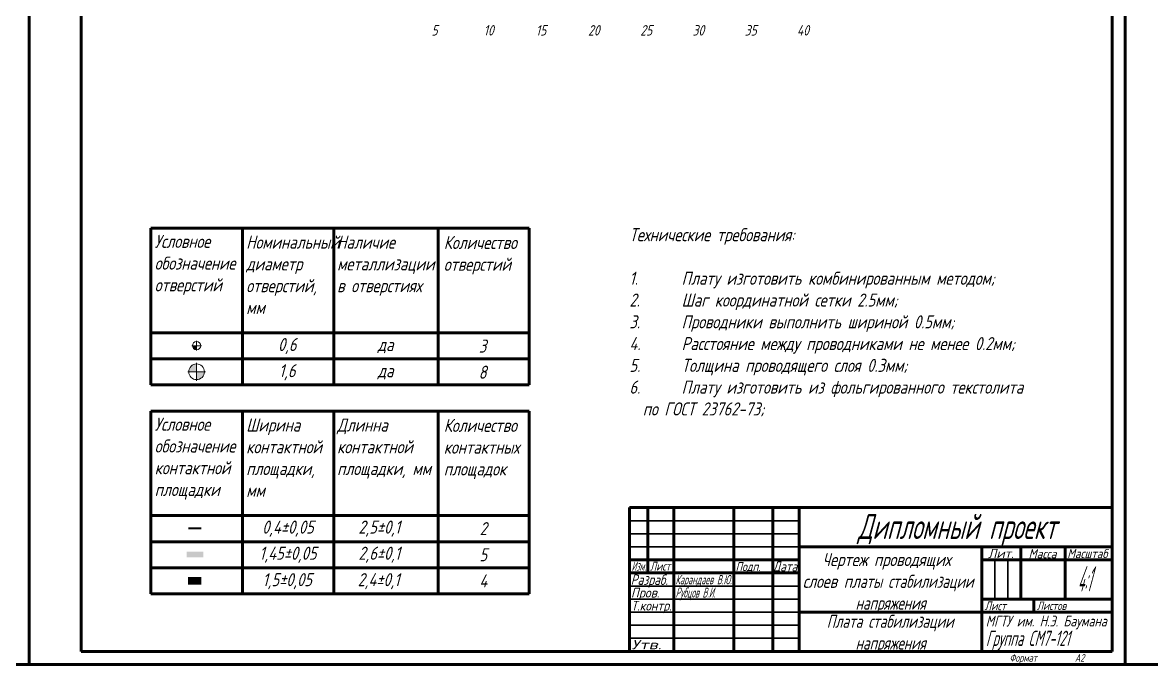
# Model space of a CAD drawing. Header units: millimetres. Extents: x 0 to 5528, y 0 to 1574.
# Drawn here: x 3361.5 to 3794, y 0 to 245.7 of the extents above; entities that cross this region are included whole.
import ezdxf
from ezdxf.enums import TextEntityAlignment as Align

# ---------------------------------------------------------------- set-up
doc = ezdxf.new("R2010")
doc.units = ezdxf.units.MM
doc.layers.get('0').update_dxf_attribs({"lineweight": 60})
for name, color, linetype, lineweight in [('0.3', 130, 'Continuous', 30), ('0.6', 255, 'Continuous', 60), ('VIA', 7, 'Continuous', 15), ('Основная', 255, 'Continuous', 60)]:
    doc.layers.add(name, color=color, linetype=linetype, lineweight=lineweight)
doc.layers.add('TopLayer', color=1, linetype='Continuous')
doc.styles.add('ГОСТ', font='GOST_A.TTF', dxfattribs={"oblique": 15, "height": 5})
doc.styles.add('стиль1', font='romans.shx', dxfattribs={"width": 0.75, "oblique": 15, "height": 3.5})

msp = doc.modelspace()

# ---------------------------------------------------------------- hatches: boundary and pattern name
at = {"layer": 'VIA'}
h = msp.add_hatch(color=256, dxfattribs=at)
h.dxf.hatch_style = 1
h.paths.add_polyline_path([(3428.161, 123.615), (3428.161, 122.003), (3429.773, 122.003, 0.4142225)])
h.paths.add_polyline_path([(3426.549, 122.003, 0.4142136), (3428.161, 120.391), (3428.161, 122.003)])
h.paths.add_polyline_path([(3428.161, 123.615), (3428.161, 122.003), (3429.773, 122.003, 0.4142136)])
h = msp.add_hatch(color=256, dxfattribs=at)
h.dxf.hatch_style = 1
h.paths.add_polyline_path([(3428.161, 115.003, 0.4142136), (3425.161, 112.003), (3428.161, 112.003)])
h.paths.add_polyline_path([(3431.161, 112.003), (3428.161, 112.003), (3428.161, 109.003, 0.4142136)])

# ---------------------------------------------------------------- linework, layer by layer
for p, q in [((3410.575, 126.973), (3555.575, 126.973)), ((3555.575, 116.973), (3410.575, 116.973)), ((3410.575, 56.973), (3555.575, 56.973)), ((3593.999, 5), (3593.999, 60)), ((3593.999, 60), (3778.999, 60)), ((3593.999, 60), (3600.999, 60)), ((3600.999, 60), (3600.999, 35)), ((3600.999, 60), (3610.999, 60)), ((3610.999, 60), (3610.999, 5)), ((3610.999, 60), (3633.999, 60)), ((3633.999, 60), (3633.999, 5)), ((3633.999, 60), (3648.999, 60)), ((3648.999, 60), (3648.999, 5)), ((3648.999, 60), (3658.999, 60)), ((3658.999, 60), (3658.999, 5)), ((3555.575, 46.973), (3410.575, 46.973)), ((3658.999, 45), (3778.999, 45)), ((3728.999, 45), (3728.999, 5)), ((3593.999, 40), (3658.999, 40)), ((3728.999, 40), (3778.999, 40)), ((3410.575, 36.973), (3555.575, 36.973)), ((3593.999, 35), (3658.999, 35)), ((3728.999, 25), (3778.999, 25)), ((3658.999, 20), (3778.999, 20)), ((3383.999, 5), (3383.999, 5))]:
    msp.add_line(p, q)
at = {"layer": '0.3'}
for p, q in [((3593.999, 55), (3658.999, 55)), ((3593.999, 50), (3658.999, 50)), ((3658.999, 45), (3593.999, 45)), ((3733.999, 40), (3733.999, 25)), ((3738.999, 40), (3738.999, 25)), ((3593.999, 30), (3658.999, 30)), ((3593.999, 25), (3658.999, 25)), ((3658.999, 20), (3593.999, 20)), ((3593.999, 15), (3658.999, 15)), ((3593.999, 10), (3658.999, 10))]:
    msp.add_line(p, q, dxfattribs=at)
at = {"layer": '0.6'}
for p, q in [((3363.999, 0), (3363.999, 594)), ((3783.999, 594), (3783.999, 0)), ((3383.999, 5), (3383.999, 589)), ((3778.999, 589), (3778.999, 5)), ((3743.999, 45), (3743.999, 25)), ((3760.999, 45), (3760.999, 25)), ((3748.999, 25), (3748.999, 20)), ((3383.999, 5), (3778.999, 5)), ((2522.999, 0), (3363.999, 0)), ((3363.999, 0), (4204.999, 0))]:
    msp.add_line(p, q, dxfattribs=at)
at = {"layer": 'TopLayer'}
for points in [[(3430.037, 51.723), (3430.037, 52.523), (3425.037, 51.723), (3425.037, 52.523)], [(3430.715, 40.99), (3430.715, 43.09), (3424.315, 40.99), (3424.315, 43.09)], [(3424.833, 30.572), (3430.033, 30.572), (3424.833, 33.472), (3430.033, 33.472)]]:
    msp.add_solid(points, dxfattribs=at)
at = {"layer": 'VIA'}
for p, q in [((3429.988, 122.003), (3426.334, 122.003)), ((3426.461, 122.003), (3429.861, 122.003)), ((3428.161, 123.83), (3428.161, 120.176)), ((3428.161, 120.348), (3428.161, 123.748)), ((3428.161, 108.603), (3428.161, 115.403)), ((3428.161, 110.348), (3428.161, 113.748)), ((3431.561, 112.003), (3424.761, 112.003)), ((3426.461, 112.003), (3429.861, 112.003))]:
    msp.add_line(p, q, dxfattribs=at)
for centre, radius in [((3428.161, 122.003), 1.612), ((3428.161, 112.003), 3)]:
    msp.add_circle(centre, radius, dxfattribs=at)
at = {"layer": 'Основная'}
for p, q in [((3410.575, 166.973), (3555.575, 166.973)), ((3410.575, 166.973), (3410.575, 106.973)), ((3445.747, 106.973), (3445.747, 166.973)), ((3480.747, 166.973), (3480.747, 106.973)), ((3520.747, 106.973), (3520.747, 166.973)), ((3555.575, 166.973), (3555.575, 106.973)), ((3555.575, 106.973), (3410.575, 106.973)), ((3410.575, 96.973), (3555.575, 96.973)), ((3410.575, 96.973), (3410.575, 26.973)), ((3445.747, 26.973), (3445.747, 96.973)), ((3480.747, 96.973), (3480.747, 26.973)), ((3520.747, 26.973), (3520.747, 96.973)), ((3555.575, 96.973), (3555.575, 26.973)), ((3555.575, 26.973), (3410.575, 26.973))]:
    msp.add_line(p, q, dxfattribs=at)

# ---------------------------------------------------------------- texts
at = {"char_height": 4, "attachment_point": 1, "style": 'стиль1'}
for s, insert in [('{\\fGOST type A|b0|i0|c204|p34;\\W1;5}', (3518.167, 244.714)), ('{\\fGOST type A|b0|i0|c204|p34;\\W1;10}', (3538.167, 244.714)), ('{\\fGOST type A|b0|i0|c204|p34;\\W1;15}', (3558.167, 244.714)), ('{\\fGOST type A|b0|i0|c204|p34;\\W1;20}', (3578.167, 244.714)), ('{\\fGOST type A|b0|i0|c204|p34;\\W1;25}', (3598.167, 244.714)), ('{\\fGOST type A|b0|i0|c204|p34;\\W1;30}', (3618.167, 244.714)), ('{\\fGOST type A|b0|i0|c204|p34;\\W1;35}', (3638.167, 244.714)), ('{\\fGOST type A|b0|i0|c204|p34;\\W1;40}', (3658.167, 244.714))]:
    msp.add_mtext_dynamic_manual_height_columns(s, width=2.04977, gutter_width=2.477, heights=[0], dxfattribs=dict(at, insert=insert))
at = {"layer": '0.3', "style": 'ГОСТ', "oblique": 15}
for s, height, rotation, width, p, p2 in [('Лит.', 3.5581, 0.19349, 1.210089, (3731.408, 40.664), (3741.254, 40.697)), ('Масса', 3.5581, 359.82158, 0.974703, (3746.92, 40.599), (3757.599, 40.566)), ('Масштаб', 3.5248, 0.02424, 0.942752, (3761.739, 40.666), (3777.186, 40.673)), ('Лист', 3.44, 0.36713, 0.854898, (3601.904, 35.873), (3609.684, 35.922)), ('Разраб.', 3.979, 359.76267, 0.968939, (3594.501, 30.464), (3608.697, 30.406)), ('Рубцов В.И.', 3.83467, 359.88031, 0.694318, (3611.678, 25.597), (3626.901, 25.565)), ('МГТУ им. Н.Э. Баумана', 4.16542, 0.06683, 0.991995, (3730.519, 14.475), (3776.897, 14.529))]:
    msp.add_text(s, height=height, rotation=rotation, dxfattribs=dict(at, width=width)).set_placement(p, p2, align=Align.FIT)
for s, height, width, p, p2 in [('Изм.', 3.4898, 0.772445, (3594.821, 35.823), (3600.308, 35.823)), ('Дата', 3.8421, 0.909684, (3648.999, 35.563), (3658.257, 35.563)), ('4:1', 9.692, 0.413256, (3765.636, 27.92), (3770.785, 27.92)), ('Карандаев В.Ю.', 3.5671, 0.812768, (3611.638, 30.656), (3633.198, 30.656)), ('Пров.', 3.7046, 1.145414, (3594.579, 25.603), (3605.501, 25.603)), ('Т.контр.', 3.6912, 1.012898, (3594.668, 20.609), (3610.171, 20.609)), ('Утв.', 3.5321, 1.464632, (3594.859, 5.804), (3606.319, 5.804)), ('Группа СМ7-121', 5.8424, 0.691926, (3730.573, 7.064), (3762.664, 7.064))]:
    msp.add_text(s, height=height, dxfattribs=dict(at, width=width)).set_placement(p, p2, align=Align.FIT)
msp.add_text('Подп.', height=3.4835, dxfattribs=at).set_placement((3634.682, 35.717))
for s, height, p in [('Лист', 3.3797, (3730.084, 20.763)), ('Листов', 3.2192, (3750.101, 20.87))]:
    msp.add_text(s, height=height, rotation=359.75314, dxfattribs=at).set_placement(p)
msp.add_text('Формат          А2', height=2.94885, dxfattribs=at).set_placement((3739.619, 1.019), (3768.291, 1.019), align=Align.ALIGNED)
at = {"layer": '0.3', "style": 'ГОСТ'}
for s, width, gutter_width, heights, insert, char_height, attachment_point in [('Условное обозначение отверстий', 32.9409, 20, [0], (3412.113, 164.432), 5, 1), ('Технические требования:\\P\\P1.^IПлату изготовить комбинированным методом;\\P2.^IШаг координатной сетки 2.5мм;\\P3.^IПроводники выполнить шириной 0.5мм;\\P4.^IРасстояние между проводниками не менее 0.2мм;\\P5.^IТолщина проводящего слоя 0.3мм; \\P6.^IПлату изготовить из фольгированного текстолита \\P  по ГОСТ 23762-73;', 178.58402, 25, [78.898], (3593.999, 166.973), 5, 1), ('Номинальный диаметр отверстий, мм', 32.83037, 20, [0], (3447.185, 164.128), 5, 1), ('Наличие металлизации в отверстиях', 38.13335, 20, [0], (3482.012, 164.128), 5, 1), ('Количество отверстий', 28.13179, 20, [0], (3522.882, 163.987), 5, 1), ('0,6', 35, 20, [9.948], (3462.909, 121.85), 5, 5), ('да', 35, 20, [9.948], (3500.561, 122.012), 5, 5), ('3', 35, 20, [9.948], (3537.737, 121.85), 5, 5), ('1,6', 35, 20, [9.948], (3462.909, 111.85), 5, 5), ('да', 35, 20, [9.948], (3500.561, 112.012), 5, 5), ('8', 35, 20, [9.948], (3537.737, 111.85), 5, 5), ('Условное обозначение контактной площадки', 32.9409, 20, [0], (3412.113, 94.432), 5, 1), ('Ширина контактной площадки,  мм', 32.83037, 20, [0], (3447.185, 94.128), 5, 1), ('Длинна контактной площадки, мм', 38.13335, 20, [0], (3482.012, 94.128), 5, 1), ('Количество контактных площадок', 28.13179, 20, [0], (3522.882, 93.987), 5, 1), ('\\pi22.618;{\\W0.8;Дипломный проект}', 120, 25, [0], (3658.893, 57.578), 9.60697, 1), ('0,4%%P0,05', 35, 20, [9.948], (3463.166, 51.971), 5, 5), ('2,5%%P0,1', 35, 20, [9.948], (3498.166, 51.971), 5, 5), ('2', 35, 20, [9.948], (3537.994, 51.971), 5, 5), ('1,45%%P0,05', 35, 20, [9.948], (3463.166, 41.971), 5, 5), ('2,6%%P0,1', 35, 20, [9.948], (3498.166, 41.971), 5, 5), ('5', 35, 20, [9.948], (3537.994, 41.971), 5, 5), ('\\pi8.9375;Чертеж проводящих \\P\\pi1.4272;слоев пл{\\W0.9;аты стабилизации \\P\\pi21.643;напряжения}', 70, 25, [0], (3658.999, 42.628), 5, 1), ('1,5%%P0,05', 35, 20, [9.948], (3462.909, 31.85), 5, 5), ('2,4%%P0,1', 35, 20, [9.948], (3497.909, 31.85), 5, 5), ('4', 35, 20, [9.948], (3537.994, 31.971), 5, 5), ('\\pi10.594;{\\W0.9;Плата стабилизации \\P\\pi21.643;напряжения}', 70, 25, [0], (3658.999, 19), 5, 1)]:
    msp.add_mtext_dynamic_manual_height_columns(s, width=width, gutter_width=gutter_width, heights=heights, dxfattribs=dict(at, insert=insert, char_height=char_height, attachment_point=attachment_point))

doc.saveas('drawing.dxf')
